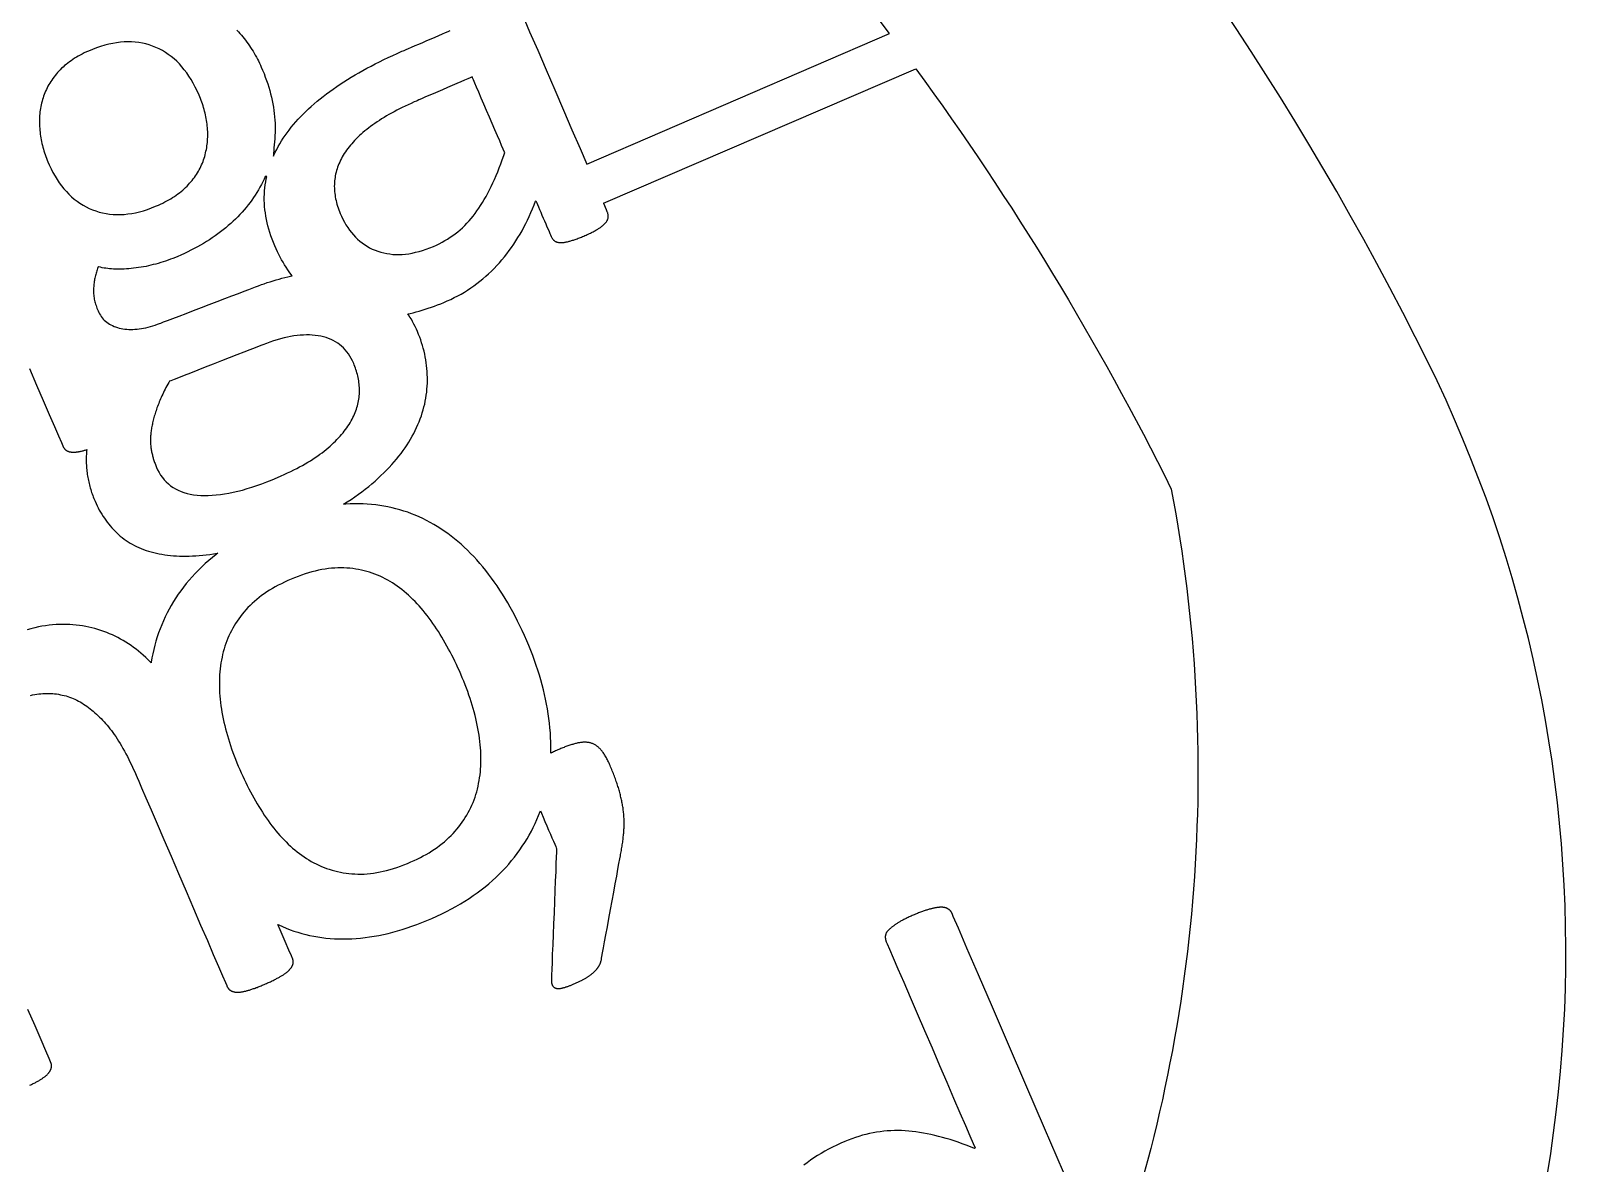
# Model space of a CAD drawing. Header units: millimetres. Extents: x 47 to 159, y 49 to 299.
# Drawn here: x 136.95 to 157.07, y 251.42 to 266.25 of the extents above; entities that cross this region are included whole.
import ezdxf

# ---------------------------------------------------------------- set-up
doc = ezdxf.new("R2010")
doc.units = ezdxf.units.MM

# ---------------------------------------------------------------- blocks, each defined once
blk = doc.blocks.new('angel 01')
for points in [[(13.747, 149.005, 0.318461), (7.102, 157.632, 0.033088), (4.731, 158.018, 0.059314), (5.669, 159.449, 0.04376), (12.089, 158.395, 0.210922), (15.95, 160.403, 0.079784), (19.048, 165.603, 0.246642), (21.181, 166.184, 0.361521), (21.153, 168.841, -0.135806), (23.249, 169.158, 0.212319), (23.99, 172.551, 0.022534), (23.546, 175.18, -0.131755), (26.025, 176.646, 0.436709), (25.283, 179.205, -0.191149), (22.657, 181.706, -0.217566), (25.517, 186.238, 0.179965), (28.928, 194.97, -0.179604), (31.879, 196.335, 0.256284), (32.592, 213.117, 0.279776), (-3.792, 236.142, 0.107865), (-0.255, 243.222, 0.285509), (-1.621, 248.699, 0.169583), (-10.791, 249.609, 0.135734), (-52.014, 225.207, 0.13103)], [(20.732, 217.662), (20.827, 217.44), (20.932, 217.197), (21.042, 216.941), (21.156, 216.677), (21.27, 216.413), (21.381, 216.155), (21.487, 215.91), (21.574, 215.706), (25.542, 217.416, 0.085296), (16.219, 226.16)], [(14.29, 208.746), (14.316, 208.752), (14.343, 208.757), (14.37, 208.761), (14.396, 208.765), (14.423, 208.768), (14.449, 208.77), (14.475, 208.771), (14.502, 208.772), (14.527, 208.772), (14.553, 208.771), (14.579, 208.769), (14.604, 208.767), (14.63, 208.764), (14.655, 208.76), (14.68, 208.755), (14.704, 208.75), (14.729, 208.744), (14.753, 208.738), (14.777, 208.73), (14.8, 208.722), (14.824, 208.714), (14.847, 208.704), (14.87, 208.694), (14.893, 208.683), (14.916, 208.671), (14.938, 208.659), (14.96, 208.646), (14.982, 208.632), (15.004, 208.618), (15.026, 208.603), (15.047, 208.587), (15.069, 208.571), (15.09, 208.554), (15.111, 208.537), (15.131, 208.519), (15.152, 208.501), (15.172, 208.482), (15.193, 208.462), (15.213, 208.442), (15.233, 208.421), (15.252, 208.4), (15.272, 208.378), (15.291, 208.356), (15.31, 208.332), (15.329, 208.309), (15.348, 208.285), (15.367, 208.259), (15.386, 208.233), (15.405, 208.205), (15.424, 208.177), (15.442, 208.147), (15.461, 208.116), (15.48, 208.084), (15.499, 208.05), (15.518, 208.016), (15.538, 207.98), (15.557, 207.943), (15.576, 207.906), (15.595, 207.866), (15.614, 207.826), (15.633, 207.785), (15.653, 207.742), (15.672, 207.699), (15.685, 207.669), (15.705, 207.623), (15.744, 207.533), (15.798, 207.405), (15.867, 207.246), (15.946, 207.062), (16.035, 206.857), (16.129, 206.638), (16.227, 206.411), (16.326, 206.181), (16.424, 205.954), (16.517, 205.736), (16.605, 205.533), (16.683, 205.351), (16.751, 205.195), (16.804, 205.071), (16.841, 204.985), (16.859, 204.943), (16.862, 204.936), (16.864, 204.932), (16.866, 204.927), (16.869, 204.923), (16.871, 204.919), (16.874, 204.915), (16.876, 204.911), (16.879, 204.908), (16.882, 204.904), (16.885, 204.901), (16.888, 204.898), (16.891, 204.894), (16.894, 204.891), (16.897, 204.889), (16.9, 204.886), (16.904, 204.883), (16.907, 204.881), (16.911, 204.879), (16.915, 204.877), (16.919, 204.874), (16.923, 204.872), (16.927, 204.871), (16.931, 204.869), (16.936, 204.867), (16.94, 204.866), (16.945, 204.865), (16.95, 204.863), (16.955, 204.862), (16.96, 204.861), (16.965, 204.86), (16.971, 204.86), (16.977, 204.859), (16.982, 204.859), (16.988, 204.858), (16.994, 204.858), (17, 204.858), (17.007, 204.858), (17.013, 204.858), (17.02, 204.858), (17.027, 204.859), (17.034, 204.86), (17.041, 204.86), (17.049, 204.861), (17.057, 204.863), (17.065, 204.864), (17.073, 204.865), (17.081, 204.867), (17.09, 204.869), (17.098, 204.871), (17.107, 204.873), (17.116, 204.875), (17.126, 204.878), (17.135, 204.88), (17.145, 204.883), (17.155, 204.886), (17.165, 204.889), (17.176, 204.893), (17.187, 204.896), (17.198, 204.9), (17.209, 204.904), (17.221, 204.908), (17.232, 204.912), (17.245, 204.917), (17.257, 204.921), (17.27, 204.926), (17.283, 204.931), (17.296, 204.937), (17.309, 204.942), (17.323, 204.948), (17.337, 204.954), (17.351, 204.96), (17.365, 204.966), (17.379, 204.972), (17.393, 204.978), (17.406, 204.984), (17.419, 204.99), (17.431, 204.995), (17.443, 205.001), (17.455, 205.007), (17.467, 205.012), (17.479, 205.018), (17.49, 205.024), (17.501, 205.029), (17.511, 205.035), (17.521, 205.04), (17.531, 205.045), (17.541, 205.051), (17.55, 205.056), (17.56, 205.061), (17.568, 205.066), (17.577, 205.071), (17.585, 205.077), (17.593, 205.082), (17.601, 205.087), (17.609, 205.092), (17.616, 205.097), (17.623, 205.102), (17.63, 205.107), (17.636, 205.111), (17.642, 205.116), (17.648, 205.121), (17.654, 205.126), (17.66, 205.131), (17.665, 205.135), (17.67, 205.14), (17.675, 205.145), (17.679, 205.149), (17.683, 205.154), (17.687, 205.158), (17.691, 205.163), (17.695, 205.168), (17.698, 205.172), (17.702, 205.176), (17.705, 205.181), (17.708, 205.185), (17.71, 205.19), (17.713, 205.194), (17.715, 205.199), (17.717, 205.203), (17.719, 205.207), (17.721, 205.212), (17.723, 205.216), (17.724, 205.22), (17.725, 205.224), (17.727, 205.229), (17.727, 205.233), (17.728, 205.237), (17.729, 205.241), (17.729, 205.246), (17.729, 205.25), (17.729, 205.254), (17.729, 205.259), (17.729, 205.263), (17.729, 205.267), (17.728, 205.272), (17.727, 205.276), (17.726, 205.281), (17.725, 205.285), (17.724, 205.29), (17.723, 205.294), (17.721, 205.299), (17.719, 205.304), (17.717, 205.308), (17.706, 205.334), (17.674, 205.408), (17.625, 205.523), (17.56, 205.674), (17.53, 205.743), (17.539, 205.738), (17.588, 205.716), (17.638, 205.696), (17.688, 205.676), (17.738, 205.659), (17.789, 205.642), (17.841, 205.627), (17.893, 205.614), (17.945, 205.602), (17.998, 205.591), (18.051, 205.582), (18.105, 205.574), (18.159, 205.567), (18.214, 205.562), (18.27, 205.558), (18.326, 205.556), (18.382, 205.555), (18.439, 205.556), (18.496, 205.558), (18.554, 205.561), (18.612, 205.566), (18.671, 205.573), (18.73, 205.581), (18.79, 205.591), (18.85, 205.602), (18.911, 205.614), (18.972, 205.628), (19.034, 205.644), (19.096, 205.661), (19.158, 205.68), (19.221, 205.7), (19.285, 205.722), (19.349, 205.745), (19.414, 205.77), (19.479, 205.797), (19.544, 205.825), (19.611, 205.854), (19.676, 205.885), (19.739, 205.916), (19.801, 205.949), (19.861, 205.982), (19.92, 206.016), (19.978, 206.051), (20.034, 206.086), (20.088, 206.123), (20.141, 206.16), (20.193, 206.199), (20.243, 206.238), (20.292, 206.278), (20.339, 206.319), (20.384, 206.361), (20.429, 206.403), (20.471, 206.447), (20.513, 206.491), (20.553, 206.536), (20.591, 206.581), (20.628, 206.627), (20.664, 206.674), (20.698, 206.721), (20.731, 206.769), (20.763, 206.817), (20.793, 206.866), (20.821, 206.915), (20.849, 206.966), (20.875, 207.016), (20.899, 207.067), (20.922, 207.119), (20.944, 207.171), (20.964, 207.224), (20.967, 207.233), (20.98, 207.203), (21.003, 207.15), (21.027, 207.094), (21.051, 207.038), (21.075, 206.982), (21.098, 206.929), (21.119, 206.88), (21.139, 206.836), (21.155, 206.798), (21.168, 206.768), (21.176, 206.748), (21.18, 206.739), (21.18, 206.73), (21.178, 206.692), (21.176, 206.628), (21.172, 206.542), (21.168, 206.436), (21.163, 206.316), (21.158, 206.184), (21.152, 206.044), (21.146, 205.899), (21.14, 205.755), (21.135, 205.614), (21.129, 205.479), (21.124, 205.356), (21.12, 205.247), (21.116, 205.156), (21.113, 205.087), (21.111, 205.043), (21.111, 205.028), (21.111, 205.022), (21.111, 205.016), (21.111, 205.01), (21.111, 205.005), (21.112, 204.999), (21.112, 204.994), (21.113, 204.989), (21.113, 204.984), (21.114, 204.979), (21.115, 204.975), (21.116, 204.97), (21.117, 204.966), (21.118, 204.962), (21.12, 204.958), (21.121, 204.955), (21.122, 204.951), (21.124, 204.948), (21.126, 204.945), (21.128, 204.942), (21.129, 204.939), (21.131, 204.936), (21.134, 204.933), (21.136, 204.931), (21.138, 204.928), (21.141, 204.926), (21.144, 204.924), (21.146, 204.922), (21.149, 204.92), (21.152, 204.918), (21.156, 204.916), (21.159, 204.914), (21.162, 204.913), (21.166, 204.911), (21.17, 204.91), (21.174, 204.909), (21.178, 204.908), (21.182, 204.907), (21.186, 204.906), (21.191, 204.906), (21.195, 204.905), (21.2, 204.905), (21.205, 204.905), (21.21, 204.905), (21.216, 204.906), (21.221, 204.906), (21.227, 204.907), (21.233, 204.908), (21.239, 204.909), (21.246, 204.91), (21.252, 204.912), (21.259, 204.913), (21.266, 204.915), (21.273, 204.917), (21.28, 204.919), (21.287, 204.921), (21.295, 204.923), (21.302, 204.926), (21.31, 204.929), (21.318, 204.931), (21.326, 204.934), (21.335, 204.937), (21.343, 204.94), (21.352, 204.943), (21.361, 204.947), (21.37, 204.95), (21.379, 204.954), (21.388, 204.958), (21.397, 204.962), (21.407, 204.966), (21.417, 204.97), (21.427, 204.974), (21.437, 204.979), (21.447, 204.983), (21.457, 204.988), (21.467, 204.992), (21.477, 204.997), (21.486, 205.001), (21.495, 205.006), (21.504, 205.01), (21.513, 205.014), (21.521, 205.019), (21.53, 205.023), (21.538, 205.028), (21.546, 205.032), (21.553, 205.036), (21.561, 205.041), (21.568, 205.045), (21.575, 205.049), (21.582, 205.054), (21.588, 205.058), (21.595, 205.062), (21.601, 205.067), (21.608, 205.071), (21.614, 205.076), (21.62, 205.08), (21.626, 205.084), (21.631, 205.089), (21.637, 205.093), (21.642, 205.097), (21.648, 205.102), (21.653, 205.106), (21.658, 205.11), (21.663, 205.114), (21.668, 205.119), (21.672, 205.123), (21.677, 205.127), (21.681, 205.132), (21.685, 205.136), (21.69, 205.14), (21.694, 205.145), (21.697, 205.149), (21.701, 205.154), (21.705, 205.158), (21.709, 205.163), (21.712, 205.167), (21.716, 205.171), (21.719, 205.176), (21.722, 205.18), (21.725, 205.185), (21.728, 205.189), (21.731, 205.194), (21.734, 205.199), (21.737, 205.203), (21.739, 205.208), (21.742, 205.212), (21.744, 205.217), (21.746, 205.222), (21.749, 205.227), (21.751, 205.232), (21.753, 205.237), (21.755, 205.242), (21.756, 205.247), (21.758, 205.252), (21.76, 205.257), (21.761, 205.263), (21.763, 205.268), (21.764, 205.274), (21.766, 205.28), (21.767, 205.285), (21.768, 205.291), (21.769, 205.297), (21.77, 205.303), (21.774, 205.327), (21.783, 205.373), (21.795, 205.437), (21.809, 205.518), (21.826, 205.611), (21.845, 205.714), (21.865, 205.825), (21.886, 205.939), (21.908, 206.054), (21.928, 206.168), (21.948, 206.277), (21.967, 206.378), (21.983, 206.468), (21.997, 206.544), (22.008, 206.604), (22.016, 206.645), (22.019, 206.663), (22.022, 206.678), (22.025, 206.697), (22.029, 206.715), (22.032, 206.734), (22.035, 206.752), (22.038, 206.77), (22.041, 206.788), (22.043, 206.806), (22.046, 206.823), (22.048, 206.841), (22.05, 206.858), (22.052, 206.875), (22.054, 206.892), (22.056, 206.909), (22.057, 206.926), (22.059, 206.942), (22.06, 206.959), (22.061, 206.975), (22.062, 206.991), (22.063, 207.007), (22.063, 207.023), (22.064, 207.039), (22.064, 207.055), (22.064, 207.07), (22.064, 207.086), (22.064, 207.102), (22.063, 207.117), (22.063, 207.133), (22.062, 207.149), (22.061, 207.164), (22.06, 207.179), (22.059, 207.195), (22.057, 207.21), (22.056, 207.225), (22.054, 207.241), (22.052, 207.256), (22.05, 207.271), (22.047, 207.286), (22.045, 207.301), (22.042, 207.317), (22.039, 207.332), (22.036, 207.348), (22.033, 207.363), (22.03, 207.379), (22.027, 207.394), (22.023, 207.41), (22.019, 207.425), (22.016, 207.441), (22.011, 207.457), (22.007, 207.473), (22.003, 207.489), (21.998, 207.505), (21.994, 207.521), (21.989, 207.537), (21.984, 207.553), (21.979, 207.569), (21.973, 207.585), (21.968, 207.602), (21.962, 207.619), (21.956, 207.635), (21.95, 207.652), (21.944, 207.669), (21.938, 207.686), (21.931, 207.704), (21.924, 207.721), (21.917, 207.739), (21.91, 207.756), (21.903, 207.774), (21.896, 207.792), (21.888, 207.81), (21.88, 207.828), (21.874, 207.844), (21.867, 207.859), (21.86, 207.874), (21.853, 207.888), (21.846, 207.902), (21.839, 207.915), (21.832, 207.928), (21.825, 207.941), (21.818, 207.953), (21.811, 207.964), (21.804, 207.975), (21.797, 207.986), (21.789, 207.996), (21.782, 208.006), (21.775, 208.016), (21.768, 208.025), (21.761, 208.033), (21.753, 208.041), (21.746, 208.049), (21.739, 208.056), (21.731, 208.063), (21.723, 208.07), (21.716, 208.076), (21.708, 208.082), (21.7, 208.088), (21.692, 208.093), (21.684, 208.098), (21.676, 208.103), (21.668, 208.107), (21.66, 208.111), (21.651, 208.114), (21.643, 208.117), (21.634, 208.12), (21.626, 208.123), (21.617, 208.125), (21.608, 208.127), (21.599, 208.128), (21.59, 208.129), (21.581, 208.13), (21.572, 208.131), (21.562, 208.131), (21.553, 208.132), (21.543, 208.132), (21.533, 208.131), (21.523, 208.131), (21.513, 208.13), (21.502, 208.129), (21.492, 208.127), (21.481, 208.126), (21.47, 208.124), (21.459, 208.122), (21.448, 208.12), (21.437, 208.117), (21.426, 208.114), (21.414, 208.111), (21.402, 208.108), (21.391, 208.104), (21.378, 208.101), (21.366, 208.097), (21.354, 208.093), (21.342, 208.089), (21.329, 208.084), (21.316, 208.08), (21.303, 208.075), (21.29, 208.07), (21.277, 208.065), (21.263, 208.06), (21.25, 208.054), (21.236, 208.049), (21.222, 208.043), (21.208, 208.037), (21.194, 208.031), (21.179, 208.024), (21.165, 208.018), (21.152, 208.012), (21.138, 208.005), (21.125, 207.999), (21.113, 207.993), (21.105, 207.989), (21.106, 208.015), (21.106, 208.075), (21.105, 208.136), (21.102, 208.196), (21.099, 208.257), (21.093, 208.319), (21.087, 208.381), (21.079, 208.443), (21.07, 208.506), (21.06, 208.568), (21.049, 208.631), (21.036, 208.694), (21.022, 208.757), (21.007, 208.82), (20.991, 208.884), (20.973, 208.948), (20.954, 209.011), (20.934, 209.075), (20.913, 209.139), (20.891, 209.204), (20.867, 209.268), (20.842, 209.333), (20.816, 209.397), (20.788, 209.462), (20.759, 209.529), (20.73, 209.594), (20.699, 209.657), (20.669, 209.72), (20.637, 209.782), (20.605, 209.842), (20.572, 209.901), (20.539, 209.959), (20.505, 210.016), (20.471, 210.072), (20.436, 210.126), (20.4, 210.179), (20.364, 210.232), (20.327, 210.283), (20.29, 210.332), (20.252, 210.381), (20.213, 210.428), (20.174, 210.475), (20.135, 210.52), (20.094, 210.563), (20.054, 210.606), (20.012, 210.647), (19.971, 210.686), (19.928, 210.725), (19.885, 210.762), (19.842, 210.798), (19.798, 210.832), (19.754, 210.866), (19.709, 210.897), (19.663, 210.928), (19.617, 210.957), (19.57, 210.985), (19.523, 211.012), (19.476, 211.037), (19.427, 211.061), (19.379, 211.084), (19.329, 211.105), (19.28, 211.125), (19.229, 211.144), (19.179, 211.161), (19.128, 211.177), (19.076, 211.191), (19.024, 211.204), (18.971, 211.215), (18.918, 211.225), (18.864, 211.234), (18.81, 211.241), (18.755, 211.247), (18.7, 211.251), (18.645, 211.254), (18.589, 211.256), (18.532, 211.256), (18.475, 211.255), (18.417, 211.252), (18.39, 211.25), (18.438, 211.28), (18.488, 211.313), (18.536, 211.346), (18.584, 211.38), (18.63, 211.414), (18.674, 211.448), (18.718, 211.483), (18.76, 211.518), (18.801, 211.553), (18.84, 211.588), (18.879, 211.624), (18.916, 211.66), (18.952, 211.696), (18.987, 211.732), (19.02, 211.768), (19.052, 211.804), (19.084, 211.841), (19.113, 211.878), (19.142, 211.915), (19.17, 211.952), (19.196, 211.989), (19.221, 212.026), (19.245, 212.064), (19.268, 212.102), (19.289, 212.14), (19.309, 212.178), (19.328, 212.216), (19.346, 212.254), (19.363, 212.293), (19.379, 212.331), (19.394, 212.37), (19.408, 212.408), (19.42, 212.446), (19.432, 212.485), (19.442, 212.524), (19.452, 212.562), (19.46, 212.601), (19.467, 212.64), (19.473, 212.679), (19.478, 212.718), (19.482, 212.757), (19.485, 212.795), (19.487, 212.835), (19.488, 212.874), (19.487, 212.912), (19.486, 212.951), (19.484, 212.99), (19.481, 213.028), (19.477, 213.066), (19.472, 213.104), (19.467, 213.142), (19.46, 213.18), (19.452, 213.217), (19.444, 213.254), (19.434, 213.292), (19.424, 213.329), (19.412, 213.365), (19.4, 213.402), (19.387, 213.439), (19.373, 213.475), (19.358, 213.511), (19.343, 213.545), (19.327, 213.578), (19.311, 213.61), (19.294, 213.642), (19.277, 213.672), (19.259, 213.702), (19.241, 213.731), (19.233, 213.744), (19.26, 213.749), (19.3, 213.759), (19.339, 213.768), (19.379, 213.779), (19.419, 213.79), (19.459, 213.803), (19.499, 213.816), (19.54, 213.83), (19.58, 213.844), (19.621, 213.86), (19.662, 213.876), (19.703, 213.893), (19.747, 213.912), (19.794, 213.933), (19.839, 213.956), (19.884, 213.979), (19.928, 214.003), (19.972, 214.029), (20.014, 214.055), (20.056, 214.083), (20.097, 214.111), (20.137, 214.141), (20.176, 214.171), (20.215, 214.203), (20.253, 214.236), (20.29, 214.269), (20.327, 214.304), (20.362, 214.339), (20.397, 214.376), (20.431, 214.414), (20.464, 214.452), (20.497, 214.492), (20.528, 214.532), (20.559, 214.573), (20.589, 214.614), (20.618, 214.657), (20.647, 214.7), (20.674, 214.744), (20.701, 214.788), (20.727, 214.833), (20.751, 214.879), (20.776, 214.926), (20.799, 214.973), (20.821, 215.021), (20.843, 215.07), (20.864, 215.12), (20.884, 215.17), (20.903, 215.221), (20.907, 215.226), (20.912, 215.216), (20.919, 215.198), (20.93, 215.174), (20.942, 215.145), (20.956, 215.112), (20.972, 215.076), (20.988, 215.038), (21.005, 214.999), (21.022, 214.96), (21.038, 214.922), (21.054, 214.885), (21.069, 214.852), (21.081, 214.822), (21.092, 214.797), (21.1, 214.779), (21.105, 214.767), (21.107, 214.762), (21.11, 214.755), (21.113, 214.749), (21.117, 214.743), (21.12, 214.737), (21.124, 214.731), (21.128, 214.726), (21.132, 214.721), (21.136, 214.716), (21.14, 214.711), (21.144, 214.707), (21.149, 214.703), (21.154, 214.7), (21.158, 214.696), (21.163, 214.693), (21.168, 214.691), (21.174, 214.688), (21.179, 214.686), (21.185, 214.684), (21.19, 214.683), (21.196, 214.681), (21.203, 214.68), (21.209, 214.679), (21.216, 214.678), (21.223, 214.678), (21.23, 214.678), (21.237, 214.678), (21.245, 214.678), (21.253, 214.678), (21.261, 214.679), (21.269, 214.679), (21.278, 214.68), (21.286, 214.682), (21.295, 214.683), (21.305, 214.685), (21.314, 214.687), (21.324, 214.689), (21.334, 214.691), (21.344, 214.694), (21.355, 214.697), (21.366, 214.7), (21.377, 214.703), (21.389, 214.707), (21.4, 214.71), (21.412, 214.714), (21.425, 214.719), (21.438, 214.723), (21.451, 214.728), (21.464, 214.733), (21.478, 214.738), (21.492, 214.744), (21.506, 214.75), (21.52, 214.756), (21.535, 214.762), (21.551, 214.769), (21.566, 214.775), (21.581, 214.782), (21.595, 214.789), (21.609, 214.795), (21.622, 214.801), (21.635, 214.808), (21.648, 214.814), (21.66, 214.82), (21.671, 214.826), (21.682, 214.832), (21.693, 214.838), (21.703, 214.843), (21.712, 214.849), (21.722, 214.855), (21.73, 214.86), (21.739, 214.866), (21.746, 214.871), (21.754, 214.876), (21.761, 214.881), (21.768, 214.887), (21.774, 214.892), (21.781, 214.897), (21.787, 214.903), (21.793, 214.908), (21.799, 214.913), (21.804, 214.919), (21.809, 214.924), (21.814, 214.929), (21.819, 214.935), (21.823, 214.94), (21.828, 214.946), (21.832, 214.951), (21.836, 214.957), (21.839, 214.962), (21.842, 214.968), (21.845, 214.973), (21.848, 214.979), (21.85, 214.984), (21.852, 214.99), (21.854, 214.996), (21.855, 215.002), (21.856, 215.008), (21.857, 215.014), (21.857, 215.02), (21.857, 215.027), (21.857, 215.033), (21.856, 215.039), (21.855, 215.046), (21.853, 215.053), (21.852, 215.059), (21.85, 215.066), (21.847, 215.073), (21.844, 215.08), (21.832, 215.108), (21.797, 215.19), (21.796, 215.192), (25.885, 216.954, -0.042765), (29.233, 211.449, -0.132871), (28.435, 201.073)]]:
    blk.add_lwpolyline(points, format="xyb")
for points in [[(16.992, 217.458), (17.012, 217.437), (17.031, 217.416), (17.05, 217.394), (17.069, 217.372), (17.087, 217.349), (17.105, 217.327), (17.122, 217.304), (17.139, 217.28), (17.156, 217.256), (17.172, 217.233), (17.188, 217.208), (17.203, 217.184), (17.218, 217.159), (17.233, 217.133), (17.247, 217.108), (17.26, 217.082), (17.274, 217.056), (17.287, 217.029), (17.299, 217.003), (17.311, 216.975), (17.328, 216.935), (17.347, 216.89), (17.364, 216.845), (17.38, 216.8), (17.395, 216.756), (17.409, 216.712), (17.422, 216.668), (17.434, 216.624), (17.444, 216.581), (17.454, 216.538), (17.463, 216.495), (17.47, 216.452), (17.477, 216.409), (17.482, 216.367), (17.486, 216.325), (17.49, 216.283), (17.492, 216.242), (17.493, 216.201), (17.493, 216.16), (17.492, 216.119), (17.49, 216.078), (17.488, 216.038), (17.484, 215.998), (17.479, 215.959), (17.474, 215.92), (17.47, 215.809), (17.476, 215.823), (17.494, 215.86), (17.513, 215.898), (17.533, 215.935), (17.554, 215.972), (17.576, 216.008), (17.599, 216.044), (17.624, 216.081), (17.649, 216.116), (17.676, 216.152), (17.704, 216.187), (17.733, 216.223), (17.763, 216.257), (17.794, 216.292), (17.826, 216.326), (17.859, 216.361), (17.894, 216.395), (17.93, 216.428), (17.966, 216.462), (18.004, 216.495), (18.043, 216.528), (18.083, 216.561), (18.124, 216.593), (18.166, 216.626), (18.21, 216.658), (18.254, 216.689), (18.299, 216.721), (18.346, 216.752), (18.393, 216.783), (18.441, 216.813), (18.49, 216.844), (18.54, 216.874), (18.591, 216.903), (18.643, 216.933), (18.696, 216.962), (18.75, 216.99), (18.805, 217.019), (18.861, 217.047), (18.918, 217.075), (18.975, 217.102), (19.034, 217.129), (19.093, 217.156), (19.154, 217.183), (19.168, 217.189), (19.183, 217.195), (19.208, 217.206), (19.24, 217.22), (19.28, 217.237), (19.326, 217.257), (19.375, 217.278), (19.427, 217.3), (19.481, 217.324), (19.535, 217.347), (19.588, 217.37), (19.638, 217.391), (19.684, 217.411), (19.725, 217.429), (19.759, 217.443), (19.785, 217.455)], [(14.278, 203.638), (14.291, 203.643), (14.302, 203.649), (14.314, 203.655), (14.325, 203.661), (14.336, 203.666), (14.347, 203.672), (14.357, 203.677), (14.367, 203.683), (14.377, 203.688), (14.386, 203.693), (14.396, 203.698), (14.404, 203.704), (14.413, 203.709), (14.421, 203.714), (14.429, 203.719), (14.437, 203.724), (14.444, 203.729), (14.451, 203.734), (14.458, 203.739), (14.465, 203.744), (14.471, 203.749), (14.478, 203.753), (14.484, 203.758), (14.489, 203.763), (14.495, 203.768), (14.5, 203.772), (14.505, 203.777), (14.509, 203.782), (14.514, 203.786), (14.518, 203.791), (14.522, 203.795), (14.526, 203.8), (14.529, 203.805), (14.533, 203.809), (14.536, 203.813), (14.539, 203.818), (14.542, 203.822), (14.545, 203.827), (14.547, 203.831), (14.549, 203.836), (14.551, 203.84), (14.553, 203.844), (14.555, 203.849), (14.557, 203.853), (14.558, 203.857), (14.559, 203.861), (14.56, 203.866), (14.561, 203.87), (14.562, 203.874), (14.562, 203.878), (14.563, 203.883), (14.563, 203.887), (14.563, 203.891), (14.563, 203.896), (14.563, 203.9), (14.562, 203.904), (14.561, 203.909), (14.561, 203.913), (14.56, 203.918), (14.559, 203.922), (14.557, 203.927), (14.556, 203.931), (14.554, 203.936), (14.552, 203.941), (14.55, 203.946), (14.531, 203.991), (14.488, 204.089), (14.426, 204.233), (14.348, 204.416), (14.255, 204.631)], [(27.821, 202.498), (27.571, 203.078), (27.329, 203.642), (27.099, 204.174), (26.89, 204.66), (26.706, 205.086), (26.555, 205.436), (26.443, 205.696), (26.377, 205.851), (26.36, 205.89), (26.358, 205.894), (26.356, 205.898), (26.354, 205.902), (26.352, 205.906), (26.349, 205.909), (26.347, 205.913), (26.344, 205.916), (26.341, 205.92), (26.338, 205.923), (26.335, 205.926), (26.332, 205.93), (26.328, 205.933), (26.325, 205.936), (26.321, 205.939), (26.317, 205.942), (26.313, 205.945), (26.309, 205.947), (26.305, 205.95), (26.301, 205.953), (26.296, 205.955), (26.291, 205.957), (26.287, 205.959), (26.282, 205.961), (26.277, 205.963), (26.272, 205.964), (26.267, 205.966), (26.262, 205.967), (26.256, 205.968), (26.251, 205.969), (26.245, 205.969), (26.24, 205.97), (26.234, 205.97), (26.228, 205.971), (26.222, 205.971), (26.216, 205.971), (26.21, 205.97), (26.204, 205.97), (26.197, 205.97), (26.19, 205.969), (26.183, 205.968), (26.176, 205.967), (26.169, 205.966), (26.161, 205.965), (26.153, 205.964), (26.145, 205.962), (26.137, 205.961), (26.128, 205.959), (26.119, 205.957), (26.11, 205.955), (26.101, 205.953), (26.092, 205.951), (26.082, 205.949), (26.072, 205.946), (26.062, 205.943), (26.052, 205.941), (26.041, 205.937), (26.03, 205.934), (26.019, 205.931), (26.008, 205.927), (25.996, 205.923), (25.984, 205.919), (25.972, 205.915), (25.96, 205.91), (25.947, 205.905), (25.934, 205.901), (25.921, 205.895), (25.907, 205.89), (25.894, 205.884), (25.88, 205.879), (25.865, 205.873), (25.851, 205.866), (25.837, 205.86), (25.824, 205.854), (25.81, 205.848), (25.797, 205.843), (25.785, 205.837), (25.773, 205.831), (25.761, 205.825), (25.749, 205.819), (25.738, 205.814), (25.727, 205.808), (25.716, 205.802), (25.706, 205.797), (25.696, 205.791), (25.686, 205.786), (25.677, 205.78), (25.667, 205.775), (25.659, 205.769), (25.65, 205.764), (25.642, 205.759), (25.634, 205.753), (25.626, 205.748), (25.618, 205.743), (25.611, 205.738), (25.604, 205.733), (25.597, 205.728), (25.59, 205.723), (25.583, 205.718), (25.576, 205.713), (25.57, 205.708), (25.564, 205.703), (25.558, 205.698), (25.552, 205.693), (25.547, 205.689), (25.542, 205.684), (25.536, 205.68), (25.532, 205.675), (25.527, 205.67), (25.522, 205.666), (25.518, 205.661), (25.514, 205.657), (25.511, 205.652), (25.507, 205.647), (25.504, 205.643), (25.501, 205.638), (25.499, 205.634), (25.496, 205.629), (25.494, 205.624), (25.492, 205.62), (25.491, 205.615), (25.489, 205.61), (25.488, 205.606), (25.487, 205.601), (25.487, 205.596), (25.486, 205.592), (25.486, 205.587), (25.486, 205.583), (25.486, 205.578), (25.486, 205.573), (25.486, 205.569), (25.487, 205.564), (25.487, 205.56), (25.488, 205.556), (25.488, 205.551), (25.489, 205.547), (25.49, 205.543), (25.491, 205.538), (25.493, 205.534), (25.494, 205.53), (25.495, 205.526), (25.497, 205.522), (25.499, 205.518), (25.51, 205.491), (25.541, 205.419), (25.589, 205.308), (25.652, 205.162), (25.727, 204.988), (25.811, 204.792), (25.903, 204.579), (25.999, 204.356), (26.098, 204.127), (26.196, 203.899), (26.291, 203.678), (26.381, 203.47), (26.463, 203.279), (26.535, 203.113), (26.593, 202.977), (26.637, 202.876), (26.662, 202.817), (26.654, 202.809), (26.6, 202.831), (26.547, 202.852), (26.494, 202.872), (26.441, 202.891), (26.389, 202.909), (26.337, 202.926), (26.285, 202.941), (26.234, 202.956), (26.184, 202.969), (26.133, 202.982), (26.084, 202.993), (26.034, 203.003), (25.985, 203.012), (25.936, 203.021), (25.888, 203.027), (25.84, 203.033), (25.793, 203.038), (25.746, 203.042), (25.699, 203.044), (25.652, 203.045), (25.606, 203.045), (25.559, 203.043), (25.512, 203.04), (25.466, 203.036), (25.419, 203.03), (25.372, 203.024), (25.326, 203.015), (25.279, 203.006), (25.233, 202.995), (25.186, 202.983), (25.14, 202.969), (25.094, 202.954), (25.048, 202.938), (25.001, 202.921), (24.955, 202.902), (24.903, 202.879), (24.849, 202.854), (24.796, 202.828), (24.744, 202.802), (24.694, 202.774), (24.645, 202.746), (24.597, 202.717), (24.551, 202.687), (24.506, 202.656), (24.461, 202.624), (24.419, 202.591)], [(14.274, 213.028), (14.368, 212.81), (14.455, 212.607), (14.534, 212.425), (14.601, 212.269), (14.654, 212.145), (14.692, 212.059), (14.71, 212.016), (14.713, 212.01), (14.715, 212.005), (14.717, 212.001), (14.719, 211.997), (14.722, 211.993), (14.724, 211.989), (14.727, 211.985), (14.729, 211.981), (14.732, 211.978), (14.735, 211.974), (14.738, 211.971), (14.741, 211.968), (14.744, 211.965), (14.747, 211.962), (14.751, 211.96), (14.754, 211.957), (14.758, 211.955), (14.761, 211.952), (14.765, 211.95), (14.769, 211.948), (14.773, 211.946), (14.777, 211.944), (14.782, 211.943), (14.786, 211.941), (14.791, 211.94), (14.795, 211.938), (14.8, 211.937), (14.805, 211.936), (14.811, 211.935), (14.816, 211.934), (14.821, 211.933), (14.827, 211.933), (14.833, 211.932), (14.839, 211.932), (14.845, 211.932), (14.851, 211.932), (14.857, 211.932), (14.864, 211.932), (14.87, 211.932), (14.877, 211.933), (14.884, 211.933), (14.892, 211.934), (14.899, 211.935), (14.907, 211.936), (14.915, 211.937), (14.923, 211.939), (14.932, 211.941), (14.94, 211.942), (14.949, 211.944), (14.958, 211.947), (14.967, 211.949), (14.976, 211.951), (14.986, 211.954), (14.996, 211.957), (15.006, 211.96), (15.016, 211.963), (15.025, 211.966), (15.025, 211.965), (15.023, 211.944), (15.021, 211.924), (15.02, 211.903), (15.019, 211.883), (15.018, 211.863), (15.018, 211.843), (15.018, 211.822), (15.018, 211.802), (15.019, 211.782), (15.02, 211.762), (15.021, 211.742), (15.023, 211.721), (15.025, 211.701), (15.027, 211.681), (15.029, 211.661), (15.032, 211.641), (15.035, 211.621), (15.039, 211.601), (15.043, 211.581), (15.047, 211.561), (15.051, 211.541), (15.056, 211.522), (15.061, 211.502), (15.066, 211.482), (15.071, 211.463), (15.077, 211.443), (15.083, 211.423), (15.089, 211.404), (15.096, 211.384), (15.103, 211.365), (15.11, 211.346), (15.118, 211.326), (15.125, 211.307), (15.133, 211.288), (15.146, 211.26), (15.16, 211.23), (15.174, 211.201), (15.189, 211.173), (15.205, 211.145), (15.221, 211.118), (15.238, 211.091), (15.256, 211.065), (15.274, 211.039), (15.292, 211.014), (15.312, 210.99), (15.332, 210.966), (15.352, 210.942), (15.374, 210.919), (15.395, 210.897), (15.418, 210.875), (15.441, 210.854), (15.464, 210.833), (15.489, 210.813), (15.514, 210.794), (15.539, 210.776), (15.566, 210.758), (15.593, 210.741), (15.621, 210.725), (15.649, 210.71), (15.678, 210.695), (15.708, 210.682), (15.739, 210.669), (15.77, 210.657), (15.802, 210.645), (15.835, 210.635), (15.868, 210.625), (15.903, 210.616), (15.937, 210.608), (15.973, 210.6), (16.009, 210.594), (16.046, 210.588), (16.084, 210.583), (16.122, 210.579), (16.161, 210.575), (16.201, 210.573), (16.242, 210.571), (16.283, 210.57), (16.325, 210.57), (16.367, 210.571), (16.411, 210.573), (16.455, 210.575), (16.499, 210.579), (16.545, 210.583), (16.591, 210.588), (16.638, 210.593), (16.685, 210.6), (16.734, 210.607), (16.741, 210.609), (16.72, 210.593), (16.671, 210.553), (16.623, 210.513), (16.576, 210.472), (16.531, 210.43), (16.488, 210.387), (16.446, 210.344), (16.406, 210.3), (16.367, 210.255), (16.329, 210.21), (16.293, 210.164), (16.258, 210.117), (16.224, 210.07), (16.192, 210.022), (16.162, 209.974), (16.132, 209.925), (16.104, 209.875), (16.078, 209.825), (16.053, 209.774), (16.029, 209.723), (16.007, 209.671), (15.986, 209.618), (15.966, 209.565), (15.948, 209.512), (15.931, 209.457), (15.916, 209.403), (15.902, 209.347), (15.889, 209.292), (15.878, 209.236), (15.868, 209.179), (15.867, 209.174), (15.857, 209.184), (15.827, 209.214), (15.797, 209.243), (15.766, 209.271), (15.735, 209.298), (15.703, 209.324), (15.671, 209.35), (15.638, 209.374), (15.605, 209.398), (15.571, 209.421), (15.537, 209.443), (15.503, 209.464), (15.468, 209.484), (15.433, 209.503), (15.397, 209.521), (15.36, 209.538), (15.323, 209.554), (15.286, 209.569), (15.248, 209.584), (15.21, 209.597), (15.171, 209.609), (15.132, 209.62), (15.092, 209.63), (15.052, 209.639), (15.011, 209.647), (14.97, 209.655), (14.929, 209.661), (14.887, 209.666), (14.844, 209.67), (14.801, 209.673), (14.757, 209.675), (14.713, 209.676), (14.669, 209.675), (14.624, 209.673), (14.578, 209.67), (14.532, 209.665), (14.485, 209.658), (14.438, 209.651), (14.391, 209.642), (14.343, 209.631), (14.294, 209.619), (14.245, 209.606)]]:
    blk.add_lwpolyline(points)
for points in [[(16.496, 216.61), (16.472, 216.664), (16.447, 216.715), (16.42, 216.765), (16.393, 216.812), (16.364, 216.857), (16.334, 216.901), (16.303, 216.942), (16.271, 216.98), (16.238, 217.017), (16.203, 217.052), (16.168, 217.084), (16.131, 217.114), (16.093, 217.143), (16.055, 217.169), (16.015, 217.193), (15.973, 217.214), (15.931, 217.234), (15.888, 217.252), (15.844, 217.267), (15.799, 217.28), (15.753, 217.29), (15.707, 217.298), (15.66, 217.304), (15.613, 217.307), (15.565, 217.308), (15.516, 217.306), (15.466, 217.302), (15.416, 217.296), (15.365, 217.287), (15.313, 217.276), (15.261, 217.262), (15.207, 217.246), (15.154, 217.228), (15.099, 217.207), (15.048, 217.186), (15.02, 217.174), (14.993, 217.161), (14.966, 217.147), (14.94, 217.134), (14.914, 217.12), (14.889, 217.105), (14.865, 217.091), (14.842, 217.076), (14.819, 217.06), (14.797, 217.044), (14.775, 217.028), (14.754, 217.011), (14.734, 216.995), (14.714, 216.977), (14.696, 216.96), (14.677, 216.942), (14.66, 216.923), (14.643, 216.905), (14.627, 216.886), (14.611, 216.866), (14.596, 216.847), (14.581, 216.827), (14.567, 216.807), (14.554, 216.787), (14.541, 216.767), (14.529, 216.746), (14.517, 216.726), (14.506, 216.704), (14.496, 216.683), (14.486, 216.662), (14.476, 216.64), (14.468, 216.618), (14.46, 216.596), (14.452, 216.573), (14.445, 216.551), (14.439, 216.528), (14.433, 216.505), (14.428, 216.482), (14.423, 216.459), (14.419, 216.435), (14.415, 216.412), (14.412, 216.388), (14.409, 216.365), (14.407, 216.341), (14.406, 216.317), (14.405, 216.293), (14.404, 216.269), (14.404, 216.245), (14.405, 216.221), (14.406, 216.196), (14.408, 216.172), (14.41, 216.147), (14.413, 216.123), (14.416, 216.098), (14.419, 216.073), (14.423, 216.049), (14.428, 216.024), (14.433, 216), (14.438, 215.975), (14.444, 215.951), (14.45, 215.927), (14.457, 215.902), (14.464, 215.878), (14.472, 215.854), (14.48, 215.83), (14.488, 215.806), (14.497, 215.782), (14.507, 215.758), (14.517, 215.734), (14.533, 215.696), (14.557, 215.645), (14.582, 215.596), (14.609, 215.549), (14.636, 215.504), (14.665, 215.461), (14.695, 215.421), (14.726, 215.382), (14.758, 215.345), (14.791, 215.311), (14.826, 215.278), (14.862, 215.247), (14.898, 215.219), (14.936, 215.192), (14.976, 215.168), (15.016, 215.146), (15.058, 215.125), (15.1, 215.107), (15.144, 215.091), (15.188, 215.077), (15.233, 215.066), (15.278, 215.057), (15.325, 215.05), (15.371, 215.046), (15.419, 215.044), (15.467, 215.044), (15.515, 215.047), (15.565, 215.052), (15.615, 215.059), (15.665, 215.069), (15.716, 215.081), (15.768, 215.095), (15.821, 215.112), (15.874, 215.131), (15.927, 215.153), (15.965, 215.169), (15.993, 215.182), (16.021, 215.195), (16.048, 215.209), (16.074, 215.223), (16.1, 215.237), (16.125, 215.252), (16.15, 215.267), (16.173, 215.282), (16.196, 215.298), (16.219, 215.314), (16.24, 215.33), (16.261, 215.347), (16.282, 215.364), (16.301, 215.381), (16.32, 215.399), (16.339, 215.417), (16.356, 215.436), (16.373, 215.454), (16.39, 215.473), (16.406, 215.492), (16.421, 215.511), (16.435, 215.531), (16.449, 215.551), (16.463, 215.571), (16.476, 215.591), (16.488, 215.611), (16.499, 215.632), (16.51, 215.653), (16.521, 215.674), (16.53, 215.695), (16.54, 215.717), (16.548, 215.739), (16.556, 215.761), (16.563, 215.783), (16.57, 215.806), (16.576, 215.828), (16.582, 215.851), (16.587, 215.874), (16.592, 215.897), (16.596, 215.92), (16.6, 215.943), (16.603, 215.966), (16.605, 215.989), (16.607, 216.013), (16.608, 216.037), (16.609, 216.06), (16.61, 216.084), (16.609, 216.108), (16.609, 216.132), (16.607, 216.156), (16.606, 216.181), (16.603, 216.205), (16.601, 216.229), (16.597, 216.254), (16.594, 216.278), (16.589, 216.302), (16.585, 216.326), (16.58, 216.35), (16.575, 216.374), (16.569, 216.398), (16.562, 216.422), (16.556, 216.446), (16.548, 216.469), (16.541, 216.493), (16.533, 216.516), (16.524, 216.54), (16.515, 216.563), (16.506, 216.587)], [(20.074, 216.847), (20.067, 216.843), (20.047, 216.835), (20.015, 216.821), (19.974, 216.804), (19.926, 216.783), (19.871, 216.759), (19.811, 216.733), (19.749, 216.707), (19.686, 216.679), (19.623, 216.652), (19.562, 216.626), (19.506, 216.602), (19.455, 216.58), (19.412, 216.561), (19.377, 216.546), (19.354, 216.536), (19.343, 216.531), (19.313, 216.519), (19.274, 216.501), (19.235, 216.483), (19.196, 216.465), (19.159, 216.447), (19.122, 216.429), (19.086, 216.41), (19.051, 216.392), (19.017, 216.373), (18.984, 216.355), (18.951, 216.336), (18.919, 216.317), (18.888, 216.297), (18.858, 216.278), (18.828, 216.259), (18.799, 216.239), (18.771, 216.22), (18.744, 216.2), (18.718, 216.18), (18.692, 216.16), (18.668, 216.139), (18.643, 216.119), (18.62, 216.099), (18.598, 216.078), (18.576, 216.057), (18.555, 216.036), (18.534, 216.016), (18.515, 215.994), (18.496, 215.973), (18.478, 215.952), (18.461, 215.93), (18.444, 215.909), (18.428, 215.887), (18.413, 215.865), (18.399, 215.843), (18.385, 215.821), (18.372, 215.799), (18.36, 215.777), (18.349, 215.755), (18.339, 215.732), (18.329, 215.71), (18.32, 215.688), (18.311, 215.665), (18.304, 215.643), (18.297, 215.62), (18.291, 215.598), (18.285, 215.575), (18.281, 215.552), (18.277, 215.53), (18.274, 215.507), (18.271, 215.484), (18.27, 215.461), (18.269, 215.438), (18.268, 215.415), (18.269, 215.392), (18.27, 215.369), (18.272, 215.346), (18.274, 215.322), (18.277, 215.299), (18.281, 215.275), (18.285, 215.251), (18.291, 215.227), (18.296, 215.204), (18.303, 215.18), (18.31, 215.155), (18.318, 215.131), (18.327, 215.107), (18.336, 215.083), (18.346, 215.058), (18.36, 215.025), (18.379, 214.985), (18.4, 214.946), (18.421, 214.909), (18.444, 214.873), (18.467, 214.84), (18.492, 214.808), (18.518, 214.777), (18.545, 214.748), (18.573, 214.721), (18.603, 214.696), (18.633, 214.672), (18.664, 214.65), (18.697, 214.629), (18.731, 214.61), (18.766, 214.593), (18.802, 214.578), (18.839, 214.564), (18.876, 214.552), (18.915, 214.542), (18.954, 214.534), (18.994, 214.528), (19.034, 214.523), (19.075, 214.521), (19.117, 214.521), (19.159, 214.523), (19.201, 214.527), (19.245, 214.532), (19.289, 214.54), (19.333, 214.55), (19.379, 214.561), (19.424, 214.575), (19.471, 214.59), (19.518, 214.608), (19.566, 214.627), (19.605, 214.645), (19.643, 214.663), (19.68, 214.682), (19.716, 214.703), (19.752, 214.724), (19.786, 214.746), (19.82, 214.769), (19.853, 214.794), (19.885, 214.819), (19.916, 214.845), (19.947, 214.872), (19.976, 214.9), (20.005, 214.93), (20.033, 214.96), (20.06, 214.991), (20.087, 215.023), (20.112, 215.057), (20.137, 215.091), (20.161, 215.127), (20.185, 215.163), (20.209, 215.202), (20.232, 215.241), (20.256, 215.282), (20.278, 215.324), (20.301, 215.367), (20.323, 215.412), (20.345, 215.458), (20.366, 215.505), (20.387, 215.554), (20.408, 215.603), (20.428, 215.655), (20.448, 215.707), (20.468, 215.761), (20.488, 215.816), (20.501, 215.856), (20.494, 215.871), (20.48, 215.903), (20.46, 215.95), (20.435, 216.008), (20.405, 216.077), (20.372, 216.154), (20.337, 216.236), (20.3, 216.321), (20.263, 216.407), (20.227, 216.491), (20.192, 216.571), (20.16, 216.646), (20.132, 216.712), (20.108, 216.767), (20.09, 216.81), (20.078, 216.837)], [(17.383, 215.543), (17.364, 215.544), (17.348, 215.508), (17.331, 215.472), (17.313, 215.437), (17.294, 215.402), (17.275, 215.368), (17.254, 215.334), (17.233, 215.3), (17.211, 215.267), (17.188, 215.234), (17.164, 215.202), (17.139, 215.17), (17.114, 215.138), (17.087, 215.107), (17.06, 215.076), (17.032, 215.045), (17.003, 215.015), (16.973, 214.986), (16.943, 214.956), (16.911, 214.927), (16.879, 214.899), (16.846, 214.871), (16.812, 214.843), (16.778, 214.816), (16.742, 214.79), (16.706, 214.764), (16.669, 214.739), (16.632, 214.714), (16.594, 214.69), (16.554, 214.666), (16.515, 214.643), (16.474, 214.62), (16.432, 214.598), (16.39, 214.576), (16.347, 214.555), (16.304, 214.534), (16.259, 214.514), (16.219, 214.496), (16.186, 214.483), (16.154, 214.47), (16.122, 214.458), (16.09, 214.446), (16.058, 214.435), (16.026, 214.425), (15.994, 214.415), (15.962, 214.405), (15.93, 214.396), (15.897, 214.388), (15.865, 214.38), (15.833, 214.373), (15.801, 214.366), (15.768, 214.36), (15.736, 214.354), (15.704, 214.349), (15.671, 214.345), (15.639, 214.341), (15.607, 214.337), (15.576, 214.334), (15.545, 214.332), (15.515, 214.33), (15.486, 214.329), (15.457, 214.329), (15.429, 214.328), (15.402, 214.329), (15.375, 214.33), (15.349, 214.332), (15.323, 214.334), (15.299, 214.337), (15.274, 214.34), (15.251, 214.344), (15.228, 214.348), (15.205, 214.353), (15.184, 214.359), (15.172, 214.351), (15.166, 214.336), (15.161, 214.321), (15.156, 214.306), (15.151, 214.291), (15.147, 214.275), (15.142, 214.26), (15.138, 214.244), (15.135, 214.229), (15.131, 214.213), (15.128, 214.198), (15.126, 214.182), (15.123, 214.166), (15.121, 214.15), (15.119, 214.134), (15.117, 214.118), (15.116, 214.102), (15.115, 214.086), (15.114, 214.069), (15.114, 214.053), (15.114, 214.037), (15.114, 214.02), (15.115, 214.004), (15.117, 213.987), (15.119, 213.97), (15.121, 213.953), (15.124, 213.937), (15.128, 213.92), (15.132, 213.903), (15.136, 213.886), (15.141, 213.869), (15.147, 213.852), (15.152, 213.834), (15.159, 213.817), (15.165, 213.8), (15.173, 213.782), (15.182, 213.763), (15.192, 213.743), (15.203, 213.725), (15.215, 213.708), (15.227, 213.691), (15.241, 213.675), (15.255, 213.66), (15.271, 213.646), (15.287, 213.633), (15.304, 213.621), (15.322, 213.609), (15.341, 213.599), (15.361, 213.589), (15.382, 213.58), (15.403, 213.572), (15.426, 213.564), (15.449, 213.558), (15.474, 213.552), (15.498, 213.548), (15.524, 213.544), (15.55, 213.541), (15.576, 213.54), (15.602, 213.539), (15.629, 213.539), (15.656, 213.541), (15.684, 213.543), (15.712, 213.546), (15.741, 213.55), (15.77, 213.555), (15.799, 213.562), (15.829, 213.569), (15.859, 213.577), (15.89, 213.586), (15.921, 213.596), (15.952, 213.607), (15.977, 213.617), (15.994, 213.623), (16.03, 213.637), (16.084, 213.658), (16.153, 213.684), (16.234, 213.715), (16.325, 213.75), (16.423, 213.787), (16.526, 213.826), (16.63, 213.866), (16.733, 213.905), (16.833, 213.943), (16.927, 213.979), (17.012, 214.012), (17.086, 214.04), (17.146, 214.063), (17.19, 214.079), (17.214, 214.089), (17.234, 214.096), (17.273, 214.111), (17.312, 214.126), (17.351, 214.139), (17.39, 214.153), (17.429, 214.165), (17.467, 214.177), (17.506, 214.189), (17.544, 214.199), (17.582, 214.209), (17.62, 214.219), (17.658, 214.227), (17.696, 214.236), (17.717, 214.24), (17.7, 214.262), (17.678, 214.292), (17.657, 214.322), (17.636, 214.354), (17.615, 214.386), (17.596, 214.419), (17.577, 214.452), (17.558, 214.487), (17.54, 214.522), (17.522, 214.558), (17.505, 214.595), (17.488, 214.634), (17.47, 214.678), (17.453, 214.722), (17.438, 214.765), (17.423, 214.809), (17.41, 214.852), (17.399, 214.895), (17.388, 214.938), (17.379, 214.98), (17.371, 215.023), (17.365, 215.065), (17.359, 215.107), (17.355, 215.148), (17.353, 215.19), (17.351, 215.231), (17.351, 215.272), (17.352, 215.313), (17.355, 215.354), (17.359, 215.394), (17.364, 215.434), (17.37, 215.474), (17.377, 215.514)], [(18.522, 213.094), (18.506, 213.128), (18.489, 213.16), (18.472, 213.191), (18.452, 213.22), (18.432, 213.247), (18.41, 213.273), (18.388, 213.297), (18.363, 213.319), (18.338, 213.34), (18.312, 213.359), (18.284, 213.377), (18.255, 213.393), (18.225, 213.408), (18.193, 213.421), (18.16, 213.432), (18.127, 213.442), (18.091, 213.45), (18.055, 213.456), (18.018, 213.461), (17.98, 213.465), (17.942, 213.467), (17.903, 213.467), (17.863, 213.466), (17.822, 213.464), (17.781, 213.46), (17.739, 213.454), (17.696, 213.447), (17.653, 213.439), (17.609, 213.429), (17.564, 213.417), (17.518, 213.405), (17.472, 213.39), (17.425, 213.374), (17.378, 213.357), (17.333, 213.339), (17.32, 213.334), (17.285, 213.321), (17.232, 213.3), (17.163, 213.273), (17.082, 213.241), (16.99, 213.206), (16.892, 213.167), (16.788, 213.126), (16.683, 213.085), (16.578, 213.045), (16.478, 213.005), (16.384, 212.968), (16.299, 212.935), (16.226, 212.907), (16.168, 212.884), (16.128, 212.868), (16.107, 212.861), (16.098, 212.846), (16.086, 212.823), (16.074, 212.8), (16.062, 212.778), (16.051, 212.756), (16.04, 212.734), (16.03, 212.713), (16.02, 212.692), (16.01, 212.671), (16.001, 212.65), (15.992, 212.629), (15.983, 212.609), (15.975, 212.589), (15.967, 212.569), (15.959, 212.55), (15.952, 212.531), (15.945, 212.512), (15.938, 212.493), (15.932, 212.475), (15.926, 212.456), (15.92, 212.438), (15.915, 212.42), (15.91, 212.402), (15.905, 212.385), (15.9, 212.367), (15.896, 212.35), (15.891, 212.333), (15.887, 212.317), (15.884, 212.3), (15.88, 212.284), (15.877, 212.267), (15.874, 212.251), (15.872, 212.236), (15.869, 212.22), (15.867, 212.205), (15.866, 212.189), (15.864, 212.174), (15.863, 212.159), (15.862, 212.144), (15.861, 212.13), (15.86, 212.115), (15.86, 212.101), (15.86, 212.086), (15.86, 212.072), (15.86, 212.058), (15.861, 212.044), (15.862, 212.03), (15.863, 212.016), (15.864, 212.003), (15.866, 211.989), (15.868, 211.976), (15.87, 211.963), (15.872, 211.95), (15.875, 211.937), (15.878, 211.924), (15.881, 211.911), (15.884, 211.898), (15.887, 211.885), (15.89, 211.872), (15.894, 211.859), (15.897, 211.847), (15.901, 211.834), (15.905, 211.821), (15.91, 211.808), (15.914, 211.796), (15.919, 211.783), (15.924, 211.77), (15.928, 211.758), (15.934, 211.745), (15.939, 211.733), (15.953, 211.701), (15.972, 211.665), (15.993, 211.631), (16.015, 211.599), (16.04, 211.569), (16.066, 211.541), (16.094, 211.515), (16.123, 211.491), (16.155, 211.47), (16.188, 211.45), (16.223, 211.432), (16.26, 211.416), (16.298, 211.403), (16.339, 211.391), (16.381, 211.382), (16.425, 211.374), (16.47, 211.369), (16.518, 211.365), (16.567, 211.364), (16.617, 211.364), (16.668, 211.367), (16.721, 211.371), (16.775, 211.377), (16.83, 211.385), (16.887, 211.395), (16.944, 211.407), (17.003, 211.421), (17.064, 211.436), (17.125, 211.454), (17.188, 211.473), (17.253, 211.495), (17.318, 211.518), (17.385, 211.543), (17.453, 211.57), (17.522, 211.599), (17.57, 211.62), (17.613, 211.64), (17.656, 211.659), (17.697, 211.679), (17.737, 211.699), (17.776, 211.718), (17.814, 211.739), (17.851, 211.759), (17.886, 211.779), (17.921, 211.8), (17.955, 211.82), (17.988, 211.841), (18.019, 211.862), (18.05, 211.883), (18.079, 211.904), (18.108, 211.925), (18.135, 211.947), (18.162, 211.968), (18.187, 211.99), (18.212, 212.011), (18.236, 212.033), (18.259, 212.055), (18.282, 212.076), (18.303, 212.098), (18.324, 212.12), (18.344, 212.142), (18.363, 212.164), (18.382, 212.186), (18.399, 212.208), (18.416, 212.23), (18.432, 212.252), (18.447, 212.274), (18.462, 212.296), (18.475, 212.318), (18.488, 212.34), (18.5, 212.362), (18.511, 212.385), (18.522, 212.407), (18.532, 212.429), (18.541, 212.451), (18.549, 212.473), (18.557, 212.495), (18.564, 212.517), (18.571, 212.539), (18.576, 212.561), (18.581, 212.583), (18.586, 212.605), (18.589, 212.627), (18.592, 212.649), (18.594, 212.671), (18.596, 212.693), (18.597, 212.715), (18.597, 212.737), (18.596, 212.759), (18.596, 212.78), (18.594, 212.802), (18.592, 212.824), (18.59, 212.845), (18.587, 212.866), (18.584, 212.888), (18.58, 212.909), (18.575, 212.93), (18.57, 212.951), (18.565, 212.971), (18.559, 212.992), (18.552, 213.013), (18.546, 213.033), (18.538, 213.054), (18.53, 213.074)], [(19.925, 209.023), (19.907, 209.066), (19.887, 209.108), (19.868, 209.15), (19.848, 209.192), (19.828, 209.233), (19.808, 209.273), (19.787, 209.314), (19.766, 209.353), (19.744, 209.392), (19.722, 209.431), (19.7, 209.469), (19.678, 209.507), (19.655, 209.544), (19.632, 209.581), (19.608, 209.618), (19.584, 209.654), (19.56, 209.689), (19.535, 209.724), (19.51, 209.758), (19.485, 209.792), (19.459, 209.824), (19.433, 209.856), (19.407, 209.887), (19.38, 209.917), (19.353, 209.947), (19.325, 209.975), (19.298, 210.003), (19.269, 210.03), (19.241, 210.057), (19.212, 210.082), (19.183, 210.107), (19.153, 210.131), (19.123, 210.154), (19.093, 210.176), (19.062, 210.197), (19.031, 210.218), (18.999, 210.238), (18.967, 210.256), (18.935, 210.274), (18.902, 210.29), (18.868, 210.306), (18.834, 210.321), (18.8, 210.334), (18.765, 210.347), (18.73, 210.358), (18.695, 210.369), (18.659, 210.378), (18.622, 210.387), (18.585, 210.394), (18.548, 210.401), (18.51, 210.406), (18.471, 210.41), (18.432, 210.414), (18.393, 210.416), (18.353, 210.417), (18.313, 210.416), (18.273, 210.414), (18.232, 210.411), (18.19, 210.406), (18.148, 210.401), (18.105, 210.393), (18.062, 210.385), (18.019, 210.375), (17.975, 210.364), (17.93, 210.351), (17.886, 210.337), (17.84, 210.322), (17.794, 210.305), (17.748, 210.287), (17.701, 210.268), (17.657, 210.249), (17.615, 210.229), (17.574, 210.209), (17.534, 210.189), (17.495, 210.167), (17.457, 210.146), (17.42, 210.123), (17.384, 210.1), (17.35, 210.077), (17.316, 210.053), (17.283, 210.028), (17.252, 210.003), (17.222, 209.977), (17.192, 209.951), (17.164, 209.924), (17.137, 209.896), (17.111, 209.868), (17.086, 209.839), (17.062, 209.81), (17.038, 209.78), (17.016, 209.75), (16.995, 209.72), (16.975, 209.689), (16.956, 209.657), (16.937, 209.626), (16.92, 209.593), (16.903, 209.56), (16.888, 209.527), (16.873, 209.493), (16.859, 209.459), (16.846, 209.425), (16.835, 209.39), (16.824, 209.354), (16.814, 209.318), (16.805, 209.282), (16.797, 209.245), (16.789, 209.208), (16.783, 209.17), (16.777, 209.132), (16.773, 209.094), (16.769, 209.055), (16.766, 209.017), (16.764, 208.977), (16.763, 208.938), (16.762, 208.898), (16.762, 208.858), (16.764, 208.817), (16.766, 208.777), (16.769, 208.735), (16.773, 208.694), (16.777, 208.652), (16.783, 208.61), (16.789, 208.567), (16.796, 208.525), (16.804, 208.482), (16.813, 208.439), (16.822, 208.395), (16.832, 208.352), (16.843, 208.308), (16.854, 208.265), (16.867, 208.221), (16.88, 208.177), (16.893, 208.133), (16.908, 208.088), (16.923, 208.044), (16.939, 207.999), (16.956, 207.954), (16.973, 207.909), (16.991, 207.864), (17.01, 207.818), (17.029, 207.774), (17.049, 207.731), (17.068, 207.688), (17.088, 207.646), (17.108, 207.604), (17.128, 207.563), (17.149, 207.522), (17.17, 207.482), (17.192, 207.442), (17.214, 207.403), (17.236, 207.364), (17.258, 207.326), (17.281, 207.288), (17.304, 207.251), (17.328, 207.214), (17.351, 207.178), (17.375, 207.142), (17.4, 207.107), (17.425, 207.072), (17.45, 207.038), (17.475, 207.006), (17.501, 206.973), (17.528, 206.942), (17.554, 206.912), (17.581, 206.882), (17.609, 206.853), (17.636, 206.825), (17.664, 206.798), (17.693, 206.771), (17.722, 206.746), (17.751, 206.721), (17.781, 206.697), (17.811, 206.674), (17.841, 206.652), (17.872, 206.63), (17.903, 206.61), (17.934, 206.59), (17.966, 206.571), (17.999, 206.553), (18.031, 206.537), (18.065, 206.521), (18.098, 206.506), (18.133, 206.492), (18.167, 206.479), (18.202, 206.468), (18.238, 206.457), (18.274, 206.447), (18.31, 206.438), (18.347, 206.43), (18.384, 206.423), (18.422, 206.417), (18.46, 206.412), (18.498, 206.409), (18.538, 206.406), (18.577, 206.404), (18.617, 206.404), (18.657, 206.405), (18.698, 206.408), (18.74, 206.412), (18.781, 206.417), (18.824, 206.424), (18.867, 206.432), (18.91, 206.441), (18.953, 206.451), (18.998, 206.463), (19.042, 206.477), (19.087, 206.491), (19.133, 206.507), (19.179, 206.524), (19.226, 206.543), (19.272, 206.563), (19.314, 206.582), (19.355, 206.601), (19.395, 206.621), (19.434, 206.642), (19.472, 206.663), (19.509, 206.685), (19.545, 206.708), (19.58, 206.731), (19.614, 206.755), (19.647, 206.779), (19.679, 206.804), (19.71, 206.829), (19.74, 206.856), (19.769, 206.882), (19.797, 206.91), (19.824, 206.937), (19.85, 206.966), (19.874, 206.995), (19.898, 207.025), (19.921, 207.054), (19.943, 207.085), (19.964, 207.116), (19.984, 207.147), (20.003, 207.178), (20.022, 207.211), (20.039, 207.243), (20.055, 207.276), (20.07, 207.309), (20.085, 207.343), (20.098, 207.377), (20.111, 207.412), (20.122, 207.447), (20.133, 207.482), (20.142, 207.518), (20.151, 207.555), (20.159, 207.592), (20.166, 207.629), (20.172, 207.666), (20.177, 207.704), (20.181, 207.742), (20.184, 207.78), (20.187, 207.819), (20.189, 207.858), (20.189, 207.898), (20.189, 207.938), (20.188, 207.978), (20.187, 208.018), (20.184, 208.059), (20.18, 208.1), (20.176, 208.142), (20.171, 208.184), (20.164, 208.226), (20.157, 208.268), (20.149, 208.311), (20.141, 208.354), (20.132, 208.397), (20.122, 208.441), (20.111, 208.484), (20.1, 208.528), (20.087, 208.572), (20.074, 208.616), (20.061, 208.661), (20.046, 208.705), (20.031, 208.75), (20.016, 208.795), (19.999, 208.84), (19.982, 208.885), (19.964, 208.931), (19.945, 208.977)]]:
    blk.add_lwpolyline(points, close=True)

msp = doc.modelspace()

# ---------------------------------------------------------------- block references
msp.add_blockref('angel 01', (122.661, 48.801))

doc.saveas('drawing.dxf')
